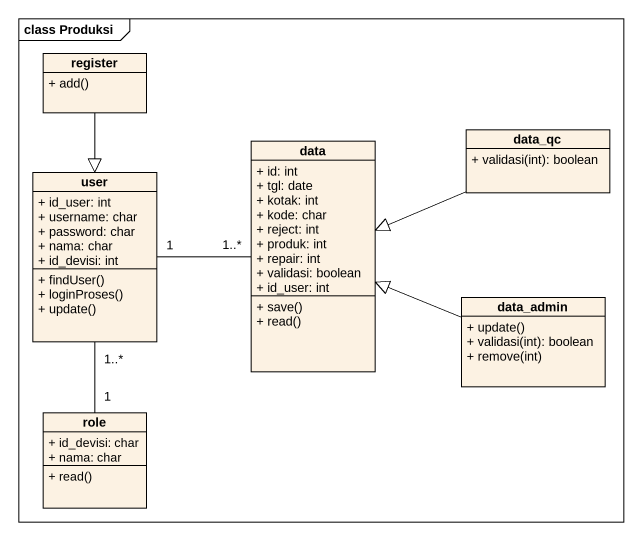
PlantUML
@startuml
mainframe class Produksi
hide circle
hide empty members
skinparam classAttributeIconSize 0
class register {
  + add()
}
class data {
  + id: int
  + tgl: date
  + kotak: int
  + kode: char
  + reject: int
  + produk: int
  + repair: int
  + validasi: boolean
  + id_user: int
  + save()
  + read()
}
class data_qc {
  + validasi(int): boolean
}
class user {
  + id_user: int
  + username: char
  + password: char
  + nama: char
  + id_devisi: int
  + findUser()
  + loginProses()
  + update()
}
class data_admin {
  + update()
  + validasi(int): boolean
  + remove(int)
}
class role {
  + id_devisi: char
  + nama: char
  + read()
}
register --|> user
data_qc -left-|> data
user "1" -right- "1..*" data
user "1..*" -- "1" role
data_admin -left-|> data
@enduml
